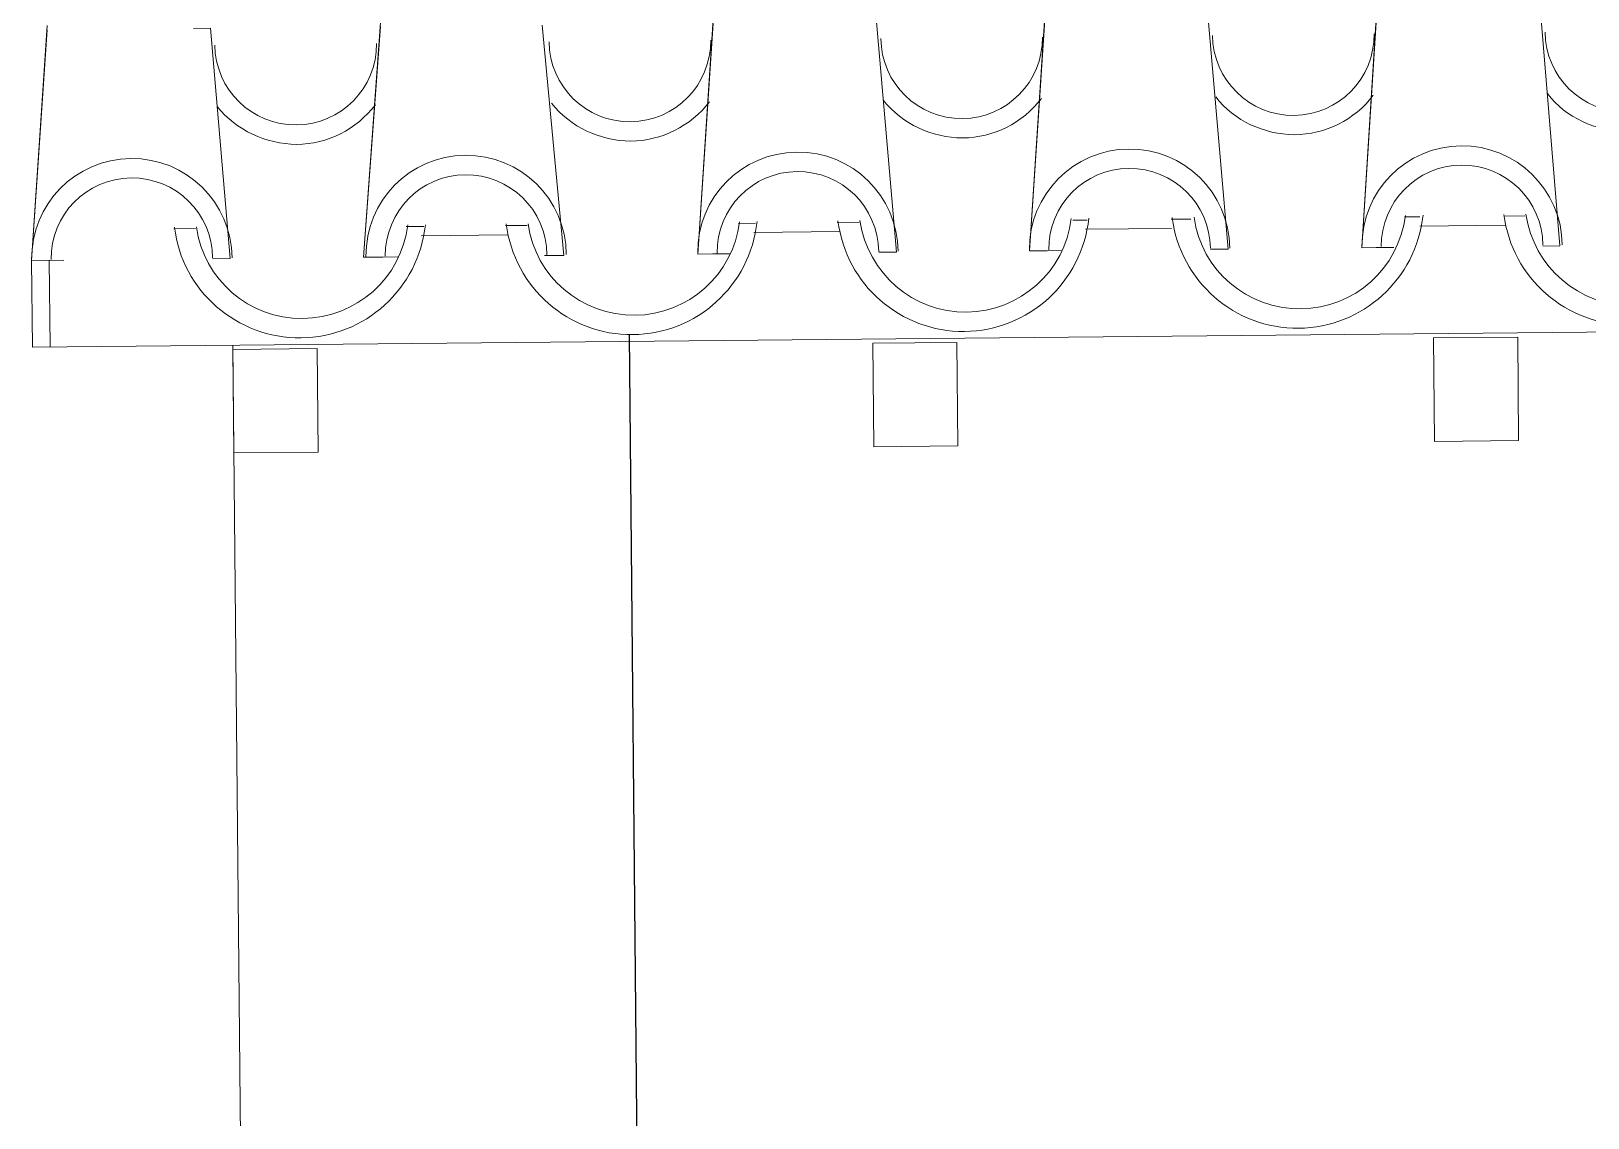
# Model space of a CAD drawing. Header units: millimetres. Extents: x 36985 to 49607, y -23856 to -17842.
# Drawn here: x 37540 to 39046, y -20555 to -19503 of the extents above; entities that cross this region are included whole.
import ezdxf

# ---------------------------------------------------------------- set-up
doc = ezdxf.new("R2010")
doc.units = ezdxf.units.MM
doc.layers.add('A-COB-___-___-EXI', color=250, linetype='Continuous', lineweight=25)
doc.layers.add('A-PIL-___-___-EXI', color=250, linetype='Continuous', lineweight=25)

msp = doc.modelspace()

# ---------------------------------------------------------------- linework, layer by layer
at = {"layer": 'A-COB-___-___-EXI', "color": 18, "lineweight": 9}
for p, q in [((38883.1, -19682.4), (38868.4, -19682.5)), ((38984.9, -19681.4), (38964.5, -19681.6)), ((37698.9, -19693.8), (37677.7, -19694)), ((37919.6, -19691.6), (37902.5, -19691.8)), ((38238.9, -19697.5), (38322, -19696.7)), ((38340.7, -19687.6), (38319.5, -19687.8)), ((38561.4, -19685.5), (38547.5, -19685.6)), ((38559.8, -19694.4), (38642.9, -19693.6)), ((38661.6, -19684.5), (38642.8, -19684.7)), ((38883.2, -19691.3), (38966.2, -19690.5)), ((37917.2, -19700.6), (38001.1, -19699.8)), ((38841, -19712.1), (38858.1, -19711.9)), ((37555, -19724.5), (37571.3, -19724.3)), ((38199.2, -19718.3), (38215.5, -19718.1)), ((38520.1, -19715.2), (38537.2, -19715))]:
    msp.add_line(p, q, dxfattribs=at)
at = {"layer": 'A-COB-___-___-EXI', "color": 18, "lineweight": 9, "flags": 128}
for points in [[(38843.5, -19712.1), (38827.2, -19712.2), (38841.3, -19484.8), (38827.2, -19712.2), (38843.5, -19712.1), (38827.2, -19712.2), (38841.3, -19488.9)], [(37558.2, -19808.3), (37557.4, -19724.4), (37540.3, -19724.6), (37555.2, -19497.2), (37540.3, -19724.6), (37557.4, -19724.4), (37540.3, -19724.6), (37555.3, -19501.3)], [(37697, -19499.9), (37713.3, -19499.8), (37732.5, -19722.8), (37715.4, -19722.9), (37732.5, -19722.8)], [(37880, -19721.3), (37861.2, -19721.5), (37877.8, -19494.1)], [(38036.3, -19719.8), (38055.1, -19719.7), (38036.3, -19719.8), (38055.1, -19719.7), (38034.2, -19496.7), (38055.1, -19719.7), (38034.2, -19496.7), (38055.1, -19719.7), (38034.2, -19496.7)], [(38199.5, -19495.1), (38184.6, -19718.4), (38201.7, -19718.2), (38184.6, -19718.4), (38199.5, -19491), (38184.6, -19718.4), (38201.7, -19718.2), (38184.6, -19718.4), (38199.5, -19491)], [(38376.8, -19716.6), (38357.5, -19493.6), (38376.8, -19716.6), (38359.7, -19716.7), (38376.8, -19716.6), (38359.7, -19716.7)], [(38522.6, -19715.2), (38505.5, -19715.3), (38520.4, -19487.9), (38505.5, -19715.3), (38522.6, -19715.2), (38505.5, -19715.3), (38520.4, -19492)], [(38678.4, -19490.5), (38697.7, -19713.5), (38678.4, -19490.5), (38697.7, -19713.5), (38680.6, -19713.6), (38697.7, -19713.5)], [(39000.1, -19487.4), (39018.6, -19710.4), (39000.1, -19487.4), (39018.6, -19710.4), (39002.3, -19710.6), (39018.6, -19710.4)], [(37540.3, -19724.6), (37541.1, -19808.5), (48989.9, -19698.4), (48989.1, -19614.5), (48972.8, -19614.7), (48989.1, -19614.5)]]:
    msp.add_lwpolyline(points, dxfattribs=at)
for points in [[(37713.3, -19499.8), (37732.5, -19722.8)], [(37877.8, -19498.2), (37861.2, -19721.5), (37880, -19721.3), (37861.2, -19721.5), (37877.8, -19494.1), (37861.2, -19721.5), (37880, -19721.3), (37861.2, -19721.5)], [(38357.5, -19493.6), (38376.8, -19716.6)], [(37998.6, -19690.9), (38019.8, -19690.7)], [(38224.2, -19688.7), (38240.5, -19688.6)], [(37894.6, -19721.2), (37875.9, -19721.4)], [(38977.9, -19798.8), (38978.8, -19898.9), (38897.4, -19899.7), (38896.4, -19799.5), (38977.9, -19798.8), (38896.4, -19799.5), (38897.4, -19899.7), (38978.8, -19898.9), (38977.9, -19798.8), (38978.8, -19898.9), (38897.4, -19899.7), (38896.4, -19799.5)], [(37816.5, -19809.9), (37817.4, -19910.1), (37736, -19910.9), (37735, -19810.7)], [(38435.4, -19804), (38436.4, -19904.1), (38355, -19904.9), (38354, -19804.8)]]:
    msp.add_lwpolyline(points, close=True, dxfattribs=at)
at = {"layer": 'A-COB-___-___-EXI', "color": 18, "lineweight": 9}
for points in [[(37717.5, -19516), (37717.9, -19559.2), (37753.3, -19593.9), (37796.5, -19593.4)], [(38040.9, -19512.9), (38041.3, -19556.1), (38076.6, -19590.8), (38119.8, -19590.3)], [(38040.9, -19512.9), (38041.3, -19556.1), (38076.6, -19590.8), (38119.8, -19590.3)], [(38361.8, -19509.8), (38362.2, -19553), (38397.5, -19587.7), (38440.7, -19587.3)], [(38682.6, -19506.7), (38683.1, -19549.9), (38718.4, -19584.6), (38761.6, -19584.2)], [(39004.4, -19503.6), (39004.8, -19546.8), (39040.1, -19581.5), (39083.3, -19581.1)], [(37719.7, -19575.5), (37738.7, -19598.9), (37766.5, -19611.7), (37796.6, -19612.2)], [(38043.1, -19572.3), (38062, -19595.8), (38089.8, -19608.5), (38120, -19609.1)], [(38043.1, -19572.3), (38062, -19595.8), (38089.8, -19608.5), (38120, -19609.1)], [(38364, -19569.3), (38382.9, -19592.7), (38410.7, -19605.5), (38440.9, -19606)], [(38685.7, -19566.2), (38703.8, -19589.6), (38732.4, -19602.4), (38761.8, -19602.9)], [(39006.6, -19563.1), (39024.7, -19586.5), (39053.3, -19599.3), (39083.5, -19599.8)], [(38057.5, -19718.8), (38057, -19665.1), (38013.4, -19622.3), (37959.6, -19622.8)], [(38057.5, -19718.8), (38057, -19665.1), (38013.4, -19622.3), (37959.6, -19622.8)], [(38057.5, -19718.8), (38057, -19665.1), (38013.4, -19622.3), (37959.6, -19622.8)], [(38057.5, -19718.8), (38057, -19665.1), (38013.4, -19622.3), (37959.6, -19622.8)], [(38057.5, -19718.8), (38057, -19665.1), (38013.4, -19622.3), (37959.6, -19622.8)], [(38378.4, -19715.7), (38377.9, -19662), (38334.3, -19619.2), (38280.5, -19619.7)], [(38378.4, -19715.7), (38377.9, -19662), (38334.3, -19619.2), (38280.5, -19619.7)], [(38378.4, -19715.7), (38377.9, -19662), (38334.3, -19619.2), (38280.5, -19619.7)], [(38378.4, -19715.7), (38377.9, -19662), (38334.3, -19619.2), (38280.5, -19619.7)], [(38699.3, -19712.6), (38698.8, -19658.9), (38655.2, -19616.1), (38601.4, -19616.7)], [(38699.3, -19712.6), (38698.8, -19658.9), (38655.2, -19616.1), (38601.4, -19616.7)], [(38699.3, -19712.6), (38698.8, -19658.9), (38655.2, -19616.1), (38601.4, -19616.7)], [(39021, -19709.6), (39020.5, -19655.8), (38976.1, -19613.1), (38923.1, -19613.6)], [(39021, -19709.6), (39020.5, -19655.8), (38976.1, -19613.1), (38923.1, -19613.6)], [(39021, -19709.6), (39020.5, -19655.8), (38976.1, -19613.1), (38923.1, -19613.6)], [(37734.2, -19721.9), (37733.6, -19668.2), (37690.1, -19625.4), (37636.3, -19625.9)], [(37734.2, -19721.9), (37733.6, -19668.2), (37690.1, -19625.4), (37636.3, -19625.9)], [(37734.2, -19721.9), (37733.6, -19668.2), (37690.1, -19625.4), (37636.3, -19625.9)], [(38680.6, -19712.8), (38680.1, -19669.7), (38644.8, -19635), (38601.6, -19635.4)], [(38680.6, -19712.8), (38680.1, -19669.7), (38644.8, -19635), (38601.6, -19635.4)], [(38680.6, -19712.8), (38680.1, -19669.7), (38644.8, -19635), (38601.6, -19635.4)], [(39002.3, -19709.7), (39001.9, -19666.6), (38966.5, -19631.9), (38923.3, -19632.3)], [(39002.3, -19709.7), (39001.9, -19666.6), (38966.5, -19631.9), (38923.3, -19632.3)], [(39002.3, -19709.7), (39001.9, -19666.6), (38966.5, -19631.9), (38923.3, -19632.3)], [(37715.4, -19722.1), (37715, -19678.9), (37679.7, -19644.3), (37636.5, -19644.7)], [(37715.4, -19722.1), (37715, -19678.9), (37679.7, -19644.3), (37636.5, -19644.7)], [(37715.4, -19722.1), (37715, -19678.9), (37679.7, -19644.3), (37636.5, -19644.7)], [(38038.8, -19719), (38038.4, -19675.8), (38003, -19641.1), (37959.8, -19641.6)], [(38038.8, -19719), (38038.4, -19675.8), (38003, -19641.1), (37959.8, -19641.6)], [(38038.8, -19719), (38038.4, -19675.8), (38003, -19641.1), (37959.8, -19641.6)], [(38038.8, -19719), (38038.4, -19675.8), (38003, -19641.1), (37959.8, -19641.6)], [(38038.8, -19719), (38038.4, -19675.8), (38003, -19641.1), (37959.8, -19641.6)], [(38359.7, -19715.9), (38359.2, -19672.7), (38323.9, -19638.1), (38280.7, -19638.5)], [(38359.7, -19715.9), (38359.2, -19672.7), (38323.9, -19638.1), (38280.7, -19638.5)], [(38359.7, -19715.9), (38359.2, -19672.7), (38323.9, -19638.1), (38280.7, -19638.5)], [(38359.7, -19715.9), (38359.2, -19672.7), (38323.9, -19638.1), (38280.7, -19638.5)], [(38964.5, -19680), (38972.4, -19741.8), (39025, -19787.7), (39086.9, -19787.1)], [(38985.7, -19679.8), (38993.5, -19731), (39037, -19768.9), (39089.2, -19768.4)], [(37678.5, -19692.3), (37685.6, -19754.2), (37739, -19800.1), (37800.9, -19799.5)], [(37699.7, -19692.1), (37706.7, -19743.4), (37751, -19781.2), (37802.3, -19780.7)], [(37999.4, -19689.2), (38007.3, -19751.1), (38059.9, -19797), (38121.8, -19796.4)], [(37999.4, -19689.2), (38007.3, -19751.1), (38059.9, -19797), (38121.8, -19796.4)], [(38020.6, -19689), (38027.6, -19740.3), (38071.9, -19778.1), (38124, -19777.6)], [(38020.6, -19689), (38027.6, -19740.3), (38071.9, -19778.1), (38124, -19777.6)], [(38320.3, -19686.2), (38328.2, -19748), (38380.8, -19793.9), (38442.7, -19793.3)], [(38341.5, -19686), (38349.3, -19737.2), (38392.8, -19775.1), (38444.9, -19774.6)], [(38643.6, -19683), (38651.5, -19744.9), (38704.1, -19790.8), (38766, -19790.2)], [(38664.8, -19682.8), (38671.8, -19734.1), (38716.2, -19771.9), (38768.3, -19771.4)]]:
    msp.add_open_spline(points, degree=3, dxfattribs=at)
for points in [[(37796.5, -19593.4), (37796.5, -19593.4), (37839.6, -19593), (37874.3, -19557.7), (37873.9, -19514.5)], [(38119.8, -19590.3), (38119.8, -19590.3), (38163, -19589.9), (38197.6, -19554.6), (38197.2, -19511.4)], [(38119.8, -19590.3), (38119.8, -19590.3), (38163, -19589.9), (38197.6, -19554.6), (38197.2, -19511.4)], [(38440.7, -19587.3), (38440.7, -19587.3), (38483.9, -19586.8), (38518.5, -19551.5), (38518.1, -19508.3)], [(38761.6, -19584.2), (38761.6, -19584.2), (38804.8, -19583.8), (38839.4, -19548.4), (38839, -19505.2)], [(37796.6, -19612.2), (37796.6, -19612.2), (37826.8, -19611.9), (37854.3, -19597.8), (37872.8, -19574)], [(38120, -19609.1), (38120, -19609.1), (38149.3, -19608.8), (38177.7, -19594.7), (38196.2, -19570.9)], [(38120, -19609.1), (38120, -19609.1), (38149.3, -19608.8), (38177.7, -19594.7), (38196.2, -19570.9)], [(38440.9, -19606), (38440.9, -19606), (38471, -19605.7), (38498.6, -19591.6), (38517.1, -19567.8)], [(38761.8, -19602.9), (38761.8, -19602.9), (38791.9, -19602.6), (38820.3, -19588.5), (38838, -19564.7)], [(38280.5, -19619.7), (38280.5, -19619.7), (38226.8, -19620.3), (38184, -19663.8), (38184.6, -19717.6)], [(38280.5, -19619.7), (38280.5, -19619.7), (38226.8, -19620.3), (38184, -19663.8), (38184.6, -19717.6)], [(38280.5, -19619.7), (38280.5, -19619.7), (38226.8, -19620.3), (38184, -19663.8), (38184.6, -19717.6)], [(38280.5, -19619.7), (38280.5, -19619.7), (38226.8, -19620.3), (38184, -19663.8), (38184.6, -19717.6)], [(38601.4, -19616.7), (38601.4, -19616.7), (38548.5, -19617.2), (38504.9, -19660.8), (38505.5, -19714.5)], [(38601.4, -19616.7), (38601.4, -19616.7), (38548.5, -19617.2), (38504.9, -19660.8), (38505.5, -19714.5)], [(38601.4, -19616.7), (38601.4, -19616.7), (38548.5, -19617.2), (38504.9, -19660.8), (38505.5, -19714.5)], [(38923.1, -19613.6), (38923.1, -19613.6), (38869.4, -19614.1), (38826.6, -19657.7), (38827.2, -19711.4)], [(38923.1, -19613.6), (38923.1, -19613.6), (38869.4, -19614.1), (38826.6, -19657.7), (38827.2, -19711.4)], [(38923.1, -19613.6), (38923.1, -19613.6), (38869.4, -19614.1), (38826.6, -19657.7), (38827.2, -19711.4)], [(37636.3, -19625.9), (37636.3, -19625.9), (37582.6, -19626.5), (37539.8, -19670), (37540.3, -19723.8)], [(37636.3, -19625.9), (37636.3, -19625.9), (37582.6, -19626.5), (37539.8, -19670), (37540.3, -19723.8)], [(37636.3, -19625.9), (37636.3, -19625.9), (37582.6, -19626.5), (37539.8, -19670), (37540.3, -19723.8)], [(37959.6, -19622.8), (37959.6, -19622.8), (37905.9, -19623.3), (37863.1, -19666.9), (37863.7, -19720.7)], [(37959.6, -19622.8), (37959.6, -19622.8), (37905.9, -19623.3), (37863.1, -19666.9), (37863.7, -19720.7)], [(37959.6, -19622.8), (37959.6, -19622.8), (37905.9, -19623.3), (37863.1, -19666.9), (37863.7, -19720.7)], [(37959.6, -19622.8), (37959.6, -19622.8), (37905.9, -19623.3), (37863.1, -19666.9), (37863.7, -19720.7)], [(37959.6, -19622.8), (37959.6, -19622.8), (37905.9, -19623.3), (37863.1, -19666.9), (37863.7, -19720.7)], [(38601.6, -19635.4), (38601.6, -19635.4), (38558.5, -19635.8), (38523.8, -19671.2), (38524.2, -19714.3)], [(38601.6, -19635.4), (38601.6, -19635.4), (38558.5, -19635.8), (38523.8, -19671.2), (38524.2, -19714.3)], [(38601.6, -19635.4), (38601.6, -19635.4), (38558.5, -19635.8), (38523.8, -19671.2), (38524.2, -19714.3)], [(38923.3, -19632.3), (38923.3, -19632.3), (38880.2, -19632.7), (38845.5, -19668.1), (38845.9, -19711.2)], [(38923.3, -19632.3), (38923.3, -19632.3), (38880.2, -19632.7), (38845.5, -19668.1), (38845.9, -19711.2)], [(38923.3, -19632.3), (38923.3, -19632.3), (38880.2, -19632.7), (38845.5, -19668.1), (38845.9, -19711.2)], [(37636.5, -19644.7), (37636.5, -19644.7), (37593.3, -19645.1), (37558.6, -19680.4), (37559.1, -19723.6)], [(37636.5, -19644.7), (37636.5, -19644.7), (37593.3, -19645.1), (37558.6, -19680.4), (37559.1, -19723.6)], [(37636.5, -19644.7), (37636.5, -19644.7), (37593.3, -19645.1), (37558.6, -19680.4), (37559.1, -19723.6)], [(37959.8, -19641.6), (37959.8, -19641.6), (37916.7, -19642), (37882, -19677.3), (37882.4, -19720.5)], [(37959.8, -19641.6), (37959.8, -19641.6), (37916.7, -19642), (37882, -19677.3), (37882.4, -19720.5)], [(37959.8, -19641.6), (37959.8, -19641.6), (37916.7, -19642), (37882, -19677.3), (37882.4, -19720.5)], [(37959.8, -19641.6), (37959.8, -19641.6), (37916.7, -19642), (37882, -19677.3), (37882.4, -19720.5)], [(37959.8, -19641.6), (37959.8, -19641.6), (37916.7, -19642), (37882, -19677.3), (37882.4, -19720.5)], [(38280.7, -19638.5), (38280.7, -19638.5), (38237.6, -19638.9), (38202.9, -19674.3), (38203.3, -19717.4)], [(38280.7, -19638.5), (38280.7, -19638.5), (38237.6, -19638.9), (38202.9, -19674.3), (38203.3, -19717.4)], [(38280.7, -19638.5), (38280.7, -19638.5), (38237.6, -19638.9), (38202.9, -19674.3), (38203.3, -19717.4)], [(38280.7, -19638.5), (38280.7, -19638.5), (38237.6, -19638.9), (38202.9, -19674.3), (38203.3, -19717.4)], [(38766, -19790.2), (38766, -19790.2), (38827.9, -19789.6), (38879.6, -19742.7), (38886.3, -19680.7)], [(38768.3, -19771.4), (38768.3, -19771.4), (38819.6, -19771), (38863.2, -19732.3), (38869.2, -19680.9)], [(37800.9, -19799.5), (37800.9, -19799.5), (37862.8, -19798.9), (37914.5, -19752), (37921.2, -19690)], [(37802.3, -19780.7), (37802.3, -19780.7), (37854.5, -19780.2), (37898.1, -19741.5), (37904.1, -19690.2)], [(38121.8, -19796.4), (38121.8, -19796.4), (38183.7, -19795.8), (38235.4, -19748.9), (38242.1, -19686.9)], [(38121.8, -19796.4), (38121.8, -19796.4), (38183.7, -19795.8), (38235.4, -19748.9), (38242.1, -19686.9)], [(38124, -19777.6), (38124, -19777.6), (38175.4, -19777.1), (38219, -19738.4), (38225, -19687.1)], [(38124, -19777.6), (38124, -19777.6), (38175.4, -19777.1), (38219, -19738.4), (38225, -19687.1)], [(38442.7, -19793.3), (38442.7, -19793.3), (38504.6, -19792.7), (38556.3, -19745.8), (38563, -19683.8)], [(38444.9, -19774.6), (38444.9, -19774.6), (38496.2, -19774.1), (38539.9, -19735.4), (38545.9, -19684)]]:
    msp.add_open_spline(points, degree=3, knots=[0.125, 0.125, 0.125, 0.125, 0.125001, 1, 1, 1, 1], dxfattribs=at)
at = {"layer": 'A-PIL-___-___-EXI'}
msp.add_line((38141.1, -22142.1), (38118.5, -19796.4), dxfattribs=at)
at = {"layer": 'A-PIL-___-___-EXI', "color": 28, "lineweight": 15, "flags": 128}
msp.add_lwpolyline([(37735, -19806.6), (37758.4, -22243.5), (38142, -22239.8), (38141.1, -22142.1), (37757.5, -22145.7)], dxfattribs=at)

doc.saveas('drawing.dxf')
